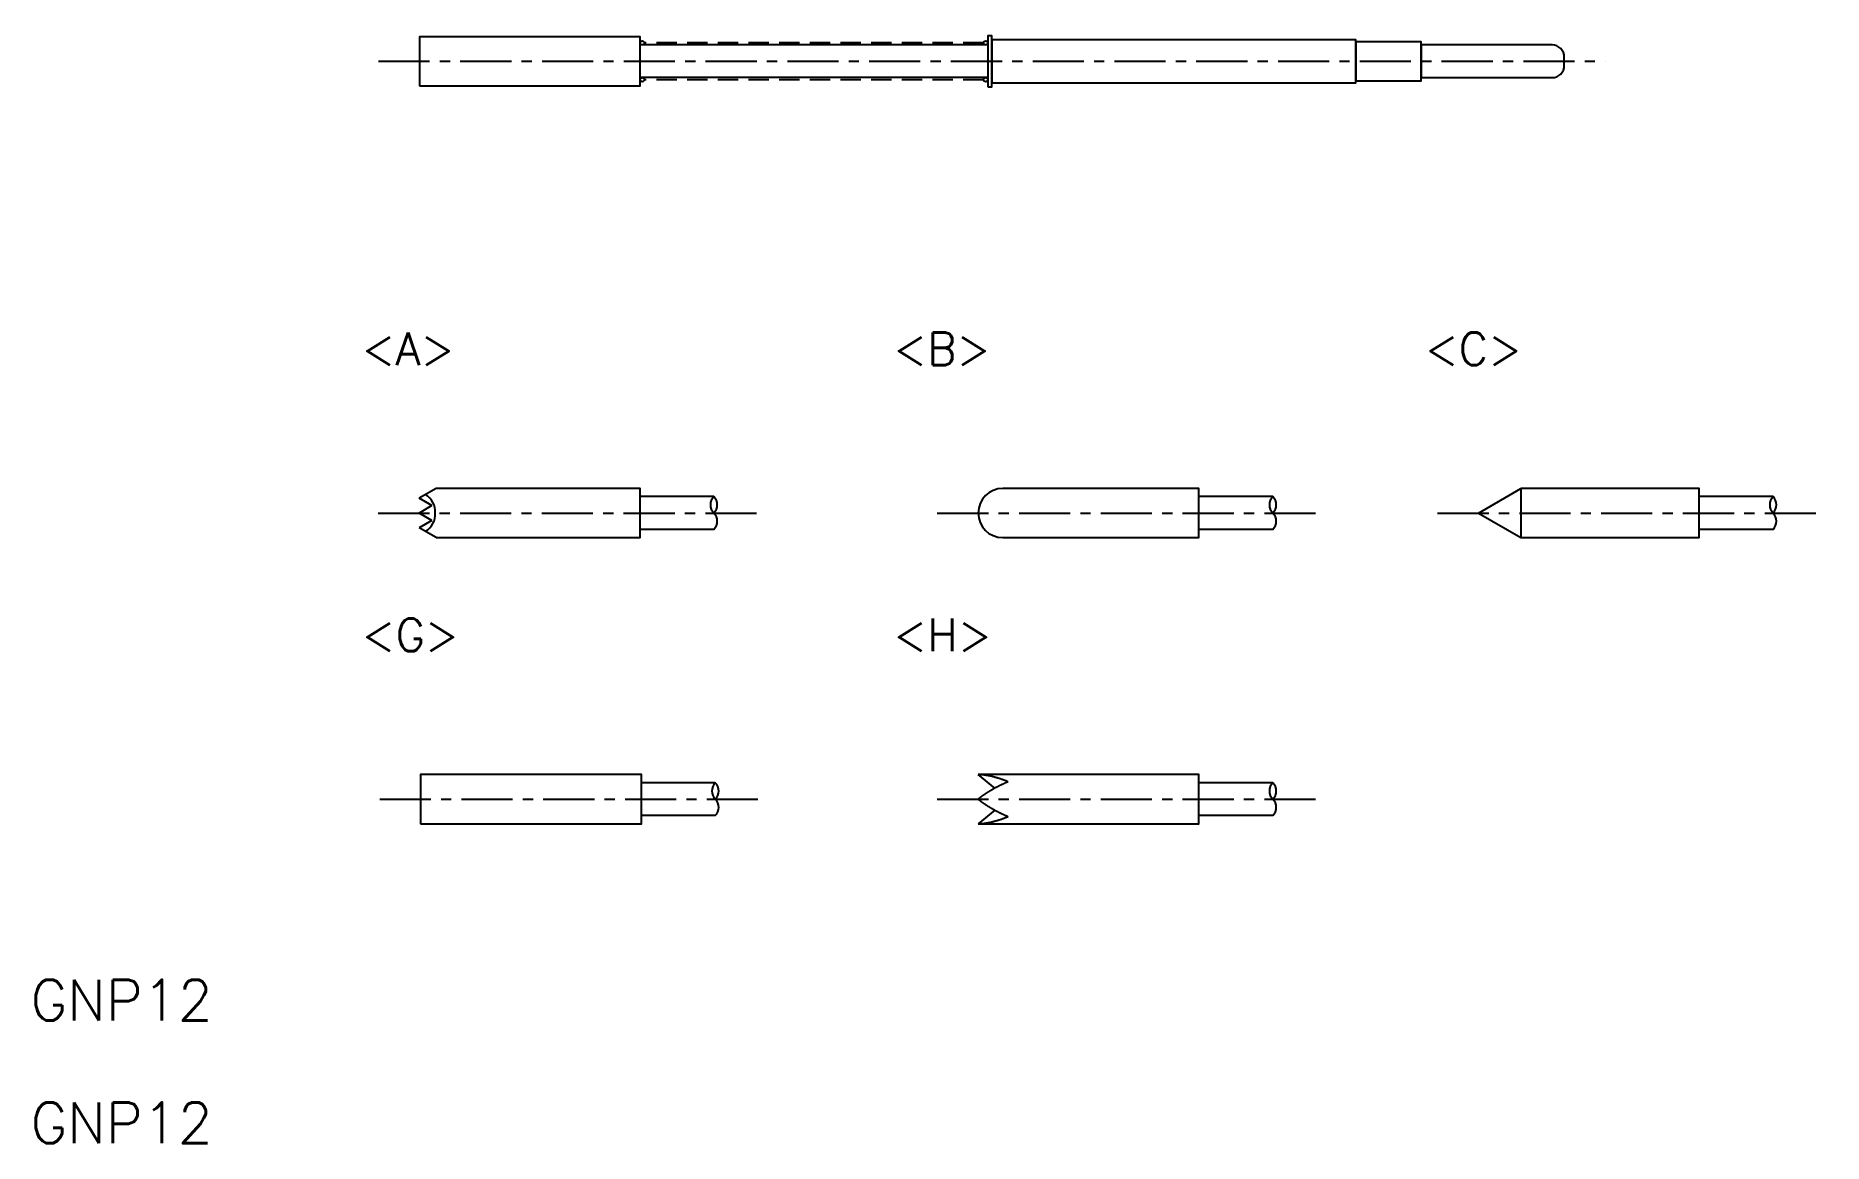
# Model space of a CAD drawing. Extents: x 41.5 to 85.2, y -65.8 to -38.7.
import ezdxf
from ezdxf.enums import TextEntityAlignment as Align

# ---------------------------------------------------------------- set-up
doc = ezdxf.new("R2010")
doc.units = 0
doc.linetypes.add('CENTER', pattern=[2, 1.25, -0.25, 0.25, -0.25])
doc.linetypes.add('DASHED', pattern=[0.75, 0.5, -0.25])
doc.layers.get('0').update_dxf_attribs({"linetype": 'CONTINUOUS'})
doc.layers.add('CENTER', color=1, linetype='CENTER')
doc.styles.get("Standard").update_dxf_attribs({"font": 'txt.shx', "bigfont": 'bigfont.shx'})

msp = doc.modelspace()

# ---------------------------------------------------------------- linework, layer by layer
at = {"color": 7, "linetype": 'CONTINUOUS'}
for p, q in [((64.755, -38.92), (56.255, -38.92)), ((64.755, -39.72), (56.255, -39.72)), ((51.266, -49.769), (50.851, -50.009)), ((76.756, -50.369), (77.795, -49.769)), ((51.162, -50.189), (50.851, -50.009)), ((51.162, -50.189), (50.851, -50.369)), ((58.056, -49.969), (56.251, -49.969)), ((71.727, -49.969), (69.921, -49.969)), ((83.961, -49.969), (82.156, -49.969)), ((51.162, -50.549), (50.851, -50.369)), ((51.162, -50.549), (50.851, -50.729)), ((76.756, -50.369), (77.795, -50.969)), ((51.266, -50.969), (50.851, -50.729)), ((58.056, -50.769), (56.251, -50.769)), ((71.727, -50.769), (69.921, -50.769)), ((83.961, -50.769), (82.156, -50.769)), ((58.092, -56.969), (56.286, -56.969)), ((71.727, -56.969), (69.921, -56.969)), ((58.092, -57.769), (56.286, -57.769)), ((71.727, -57.769), (69.921, -57.769))]:
    msp.add_line(p, q, dxfattribs=at)
msp.add_line((77.795, -49.769), (77.795, -50.969))
at = {"color": 7, "linetype": 'CONTINUOUS', "extrusion": (-0.5, -0.612372, -0.612372)}
msp.add_line((64.927, -57.1, -0.6), (64.521, -56.769, -0.6), dxfattribs=at)
at = {"color": 7, "linetype": 'CONTINUOUS', "extrusion": (-0.5, 0.612372, -0.612372)}
msp.add_line((64.927, -57.637, -0.6), (64.521, -57.969, -0.6), dxfattribs=at)
for points in [[(50.855, -39.92), (56.255, -39.92), (56.255, -38.72), (50.855, -38.72)], [(64.755, -39.945), (64.855, -39.945), (64.855, -38.695), (64.755, -38.695)], [(64.855, -39.845), (73.755, -39.845), (73.755, -38.795), (64.855, -38.795)], [(73.755, -39.795), (75.355, -39.795), (75.355, -38.845), (73.755, -38.845)], [(50.886, -57.969), (56.286, -57.969), (56.286, -56.769), (50.886, -56.769)]]:
    msp.add_lwpolyline(points, close=True)
msp.add_lwpolyline([(75.355, -39.72), (78.555, -39.72, 0.414214), (78.855, -39.42), (78.855, -39.22, 0.414214), (78.555, -38.92), (75.355, -38.92)], format="xyb", close=True)
for points in [[(51.266, -50.969), (56.251, -50.969), (56.251, -49.769), (51.266, -49.769)], [(65.121, -50.969), (69.921, -50.969), (69.921, -49.769), (65.121, -49.769)], [(77.795, -50.969), (82.156, -50.969), (82.156, -49.769), (77.795, -49.769)], [(64.521, -57.969), (69.921, -57.969), (69.921, -56.769), (64.521, -56.769)]]:
    msp.add_lwpolyline(points)
at = {"color": 7, "linetype": 'CONTINUOUS'}
for points in [[(65.256, -56.944, -1.024), (65.247, -56.941, -1.021), (65.238, -56.937, -1.017), (65.229, -56.933, -1.013), (65.22, -56.93, -1.009), (65.211, -56.926, -1.006), (65.202, -56.923, -1.002), (65.193, -56.919, -0.998), (65.184, -56.916, -0.994), (65.176, -56.913, -0.99), (65.166, -56.909, -0.986), (65.157, -56.906, -0.982), (65.148, -56.903, -0.978), (65.14, -56.899, -0.974), (65.131, -56.896, -0.97), (65.121, -56.893, -0.966), (65.112, -56.89, -0.962), (65.104, -56.887, -0.958), (65.095, -56.884, -0.953), (65.086, -56.881, -0.949), (65.077, -56.878, -0.945), (65.068, -56.875, -0.941), (65.06, -56.872, -0.936), (65.051, -56.869, -0.932), (65.042, -56.866, -0.928), (65.033, -56.863, -0.923), (65.024, -56.86, -0.919), (65.016, -56.858, -0.915), (65.007, -56.855, -0.91), (64.998, -56.852, -0.906), (64.989, -56.85, -0.901), (64.98, -56.847, -0.897), (64.972, -56.845, -0.892), (64.964, -56.842, -0.888), (64.955, -56.84, -0.883), (64.946, -56.837, -0.878), (64.938, -56.835, -0.874), (64.929, -56.832, -0.869), (64.92, -56.83, -0.865), (64.912, -56.828, -0.86), (64.904, -56.826, -0.855), (64.895, -56.823, -0.851), (64.887, -56.821, -0.846), (64.878, -56.819, -0.841), (64.87, -56.817, -0.836), (64.862, -56.815, -0.832), (64.853, -56.813, -0.827), (64.845, -56.811, -0.822), (64.837, -56.809, -0.817), (64.828, -56.807, -0.812), (64.82, -56.806, -0.807), (64.812, -56.804, -0.803), (64.804, -56.802, -0.798), (64.796, -56.8, -0.793), (64.788, -56.799, -0.788), (64.78, -56.797, -0.783), (64.772, -56.796, -0.778), (64.764, -56.794, -0.773), (64.756, -56.793, -0.768), (64.748, -56.791, -0.763), (64.74, -56.79, -0.758), (64.732, -56.788, -0.753), (64.725, -56.787, -0.748), (64.717, -56.786, -0.743), (64.71, -56.785, -0.738), (64.702, -56.783, -0.733), (64.695, -56.782, -0.728), (64.687, -56.781, -0.723), (64.68, -56.78, -0.718), (64.672, -56.779, -0.712), (64.664, -56.778, -0.707), (64.657, -56.777, -0.702), (64.65, -56.777, -0.697), (64.643, -56.776, -0.692), (64.636, -56.775, -0.687), (64.628, -56.774, -0.682), (64.621, -56.773, -0.677), (64.614, -56.773, -0.671), (64.607, -56.772, -0.666), (64.6, -56.772, -0.661), (64.593, -56.771, -0.656), (64.586, -56.771, -0.651), (64.579, -56.77, -0.646), (64.572, -56.77, -0.64), (64.566, -56.77, -0.635), (64.559, -56.769, -0.63), (64.552, -56.769, -0.625), (64.546, -56.769, -0.62), (64.539, -56.769, -0.615), (64.532, -56.769, -0.609), (64.526, -56.769, -0.604), (64.521, -56.769, -0.6)], [(65.256, -56.944, -0.176), (65.247, -56.948, -0.172), (65.238, -56.952, -0.168), (65.229, -56.955, -0.165), (65.22, -56.959, -0.161), (65.211, -56.963, -0.158), (65.202, -56.967, -0.154), (65.193, -56.971, -0.151), (65.184, -56.975, -0.147), (65.176, -56.979, -0.144), (65.166, -56.983, -0.141), (65.157, -56.987, -0.137), (65.148, -56.991, -0.134), (65.14, -56.995, -0.131), (65.131, -56.999, -0.128), (65.121, -57.003, -0.124), (65.112, -57.007, -0.121), (65.104, -57.011, -0.118), (65.095, -57.015, -0.115), (65.086, -57.019, -0.112), (65.077, -57.024, -0.109), (65.068, -57.028, -0.106), (65.06, -57.032, -0.103), (65.051, -57.037, -0.1), (65.042, -57.041, -0.097), (65.033, -57.045, -0.095), (65.024, -57.05, -0.092), (65.016, -57.054, -0.089), (65.007, -57.058, -0.086), (64.998, -57.063, -0.084), (64.989, -57.067, -0.081), (64.98, -57.072, -0.078), (64.972, -57.076, -0.076), (64.964, -57.081, -0.073), (64.955, -57.086, -0.071), (64.946, -57.09, -0.069), (64.938, -57.095, -0.066), (64.929, -57.099, -0.064), (64.92, -57.104, -0.061), (64.912, -57.109, -0.059), (64.904, -57.113, -0.057), (64.895, -57.118, -0.055), (64.887, -57.123, -0.053), (64.878, -57.128, -0.051), (64.87, -57.132, -0.048), (64.862, -57.137, -0.046), (64.853, -57.142, -0.044), (64.845, -57.147, -0.043), (64.837, -57.151, -0.041), (64.828, -57.156, -0.039), (64.82, -57.161, -0.037), (64.812, -57.166, -0.035), (64.804, -57.171, -0.033), (64.796, -57.176, -0.032), (64.788, -57.181, -0.03), (64.78, -57.186, -0.029), (64.772, -57.191, -0.027), (64.764, -57.196, -0.025), (64.756, -57.201, -0.024), (64.748, -57.206, -0.023), (64.74, -57.211, -0.021), (64.732, -57.216, -0.02), (64.725, -57.221, -0.019), (64.717, -57.226, -0.017), (64.71, -57.231, -0.016), (64.702, -57.236, -0.015), (64.695, -57.241, -0.014), (64.687, -57.246, -0.013), (64.68, -57.251, -0.012), (64.672, -57.256, -0.011), (64.664, -57.261, -0.01), (64.657, -57.266, -0.009), (64.65, -57.271, -0.008), (64.643, -57.277, -0.007), (64.636, -57.282, -0.006), (64.628, -57.287, -0.006), (64.621, -57.292, -0.005), (64.614, -57.297, -0.004), (64.607, -57.302, -0.004), (64.6, -57.307, -0.003), (64.593, -57.313, -0.003), (64.586, -57.318, -0.002), (64.579, -57.323, -0.002), (64.572, -57.328, -0.001), (64.566, -57.333, -0.001), (64.559, -57.339, -0.001), (64.552, -57.344, -0.001), (64.546, -57.349, 0), (64.539, -57.354, 0), (64.532, -57.359, 0), (64.526, -57.364, 0), (64.521, -57.369, 0)], [(64.521, -57.369, 0), (64.526, -57.373, 0), (64.532, -57.378, 0), (64.539, -57.383, 0), (64.546, -57.388, 0), (64.552, -57.393, -0.001), (64.559, -57.399, -0.001), (64.566, -57.404, -0.001), (64.572, -57.409, -0.001), (64.579, -57.414, -0.002), (64.586, -57.419, -0.002), (64.593, -57.425, -0.003), (64.6, -57.43, -0.003), (64.607, -57.435, -0.004), (64.614, -57.44, -0.004), (64.621, -57.445, -0.005), (64.628, -57.45, -0.006), (64.636, -57.455, -0.006), (64.643, -57.461, -0.007), (64.65, -57.466, -0.008), (64.657, -57.471, -0.009), (64.664, -57.476, -0.01), (64.672, -57.481, -0.011), (64.68, -57.486, -0.012), (64.687, -57.491, -0.013), (64.695, -57.496, -0.014), (64.702, -57.501, -0.015), (64.71, -57.506, -0.016), (64.717, -57.511, -0.017), (64.725, -57.517, -0.019), (64.732, -57.522, -0.02), (64.74, -57.527, -0.021), (64.748, -57.532, -0.023), (64.756, -57.537, -0.024), (64.764, -57.542, -0.025), (64.772, -57.547, -0.027), (64.78, -57.551, -0.029), (64.788, -57.556, -0.03), (64.796, -57.561, -0.032), (64.804, -57.566, -0.033), (64.812, -57.571, -0.035), (64.82, -57.576, -0.037), (64.828, -57.581, -0.039), (64.837, -57.586, -0.041), (64.845, -57.591, -0.043), (64.853, -57.595, -0.044), (64.862, -57.6, -0.046), (64.87, -57.605, -0.048), (64.878, -57.61, -0.051), (64.887, -57.614, -0.053), (64.895, -57.619, -0.055), (64.904, -57.624, -0.057), (64.912, -57.629, -0.059), (64.92, -57.633, -0.061), (64.929, -57.638, -0.064), (64.938, -57.642, -0.066), (64.946, -57.647, -0.069), (64.955, -57.652, -0.071), (64.964, -57.656, -0.073), (64.972, -57.661, -0.076), (64.98, -57.665, -0.078), (64.989, -57.67, -0.081), (64.998, -57.674, -0.084), (65.007, -57.679, -0.086), (65.016, -57.683, -0.089), (65.024, -57.688, -0.092), (65.033, -57.692, -0.095), (65.042, -57.696, -0.097), (65.051, -57.701, -0.1), (65.06, -57.705, -0.103), (65.068, -57.709, -0.106), (65.077, -57.713, -0.109), (65.086, -57.718, -0.112), (65.095, -57.722, -0.115), (65.104, -57.726, -0.118), (65.112, -57.73, -0.121), (65.121, -57.734, -0.124), (65.131, -57.739, -0.128), (65.14, -57.743, -0.131), (65.148, -57.747, -0.134), (65.157, -57.751, -0.137), (65.166, -57.755, -0.141), (65.176, -57.759, -0.144), (65.184, -57.763, -0.147), (65.193, -57.766, -0.151), (65.202, -57.77, -0.154), (65.211, -57.774, -0.158), (65.22, -57.778, -0.161), (65.229, -57.782, -0.165), (65.238, -57.785, -0.168), (65.247, -57.789, -0.172), (65.256, -57.793, -0.176)], [(64.521, -57.969, -0.6), (64.526, -57.969, -0.604), (64.532, -57.969, -0.609), (64.539, -57.968, -0.615), (64.546, -57.968, -0.62), (64.552, -57.968, -0.625), (64.559, -57.968, -0.63), (64.566, -57.968, -0.635), (64.572, -57.967, -0.64), (64.579, -57.967, -0.646), (64.586, -57.966, -0.651), (64.593, -57.966, -0.656), (64.6, -57.965, -0.661), (64.607, -57.965, -0.666), (64.614, -57.964, -0.671), (64.621, -57.964, -0.677), (64.628, -57.963, -0.682), (64.636, -57.962, -0.687), (64.643, -57.961, -0.692), (64.65, -57.961, -0.697), (64.657, -57.96, -0.702), (64.664, -57.959, -0.707), (64.672, -57.958, -0.712), (64.68, -57.957, -0.718), (64.687, -57.956, -0.723), (64.695, -57.955, -0.728), (64.702, -57.954, -0.733), (64.71, -57.953, -0.738), (64.717, -57.951, -0.743), (64.725, -57.95, -0.748), (64.732, -57.949, -0.753), (64.74, -57.947, -0.758), (64.748, -57.946, -0.763), (64.756, -57.945, -0.768), (64.764, -57.943, -0.773), (64.772, -57.942, -0.778), (64.78, -57.94, -0.783), (64.788, -57.938, -0.788), (64.796, -57.937, -0.793), (64.804, -57.935, -0.798), (64.812, -57.933, -0.803), (64.82, -57.932, -0.807), (64.828, -57.93, -0.812), (64.837, -57.928, -0.817), (64.845, -57.926, -0.822), (64.853, -57.924, -0.827), (64.862, -57.922, -0.832), (64.87, -57.92, -0.836), (64.878, -57.918, -0.841), (64.887, -57.916, -0.846), (64.895, -57.914, -0.851), (64.904, -57.912, -0.855), (64.912, -57.909, -0.86), (64.92, -57.907, -0.865), (64.929, -57.905, -0.869), (64.938, -57.902, -0.874), (64.946, -57.9, -0.878), (64.955, -57.898, -0.883), (64.964, -57.895, -0.888), (64.972, -57.893, -0.892), (64.98, -57.89, -0.897), (64.989, -57.888, -0.901), (64.998, -57.885, -0.906), (65.007, -57.882, -0.91), (65.016, -57.88, -0.915), (65.024, -57.877, -0.919), (65.033, -57.874, -0.923), (65.042, -57.871, -0.928), (65.051, -57.868, -0.932), (65.06, -57.865, -0.936), (65.068, -57.863, -0.941), (65.077, -57.86, -0.945), (65.086, -57.857, -0.949), (65.095, -57.854, -0.953), (65.104, -57.85, -0.958), (65.112, -57.847, -0.962), (65.121, -57.844, -0.966), (65.131, -57.841, -0.97), (65.14, -57.838, -0.974), (65.148, -57.835, -0.978), (65.157, -57.831, -0.982), (65.166, -57.828, -0.986), (65.176, -57.825, -0.99), (65.184, -57.821, -0.994), (65.193, -57.818, -0.998), (65.202, -57.814, -1.002), (65.211, -57.811, -1.006), (65.22, -57.807, -1.009), (65.229, -57.804, -1.013), (65.238, -57.8, -1.017), (65.247, -57.797, -1.021), (65.256, -57.793, -1.024)]]:
    msp.add_polyline3d(points, dxfattribs=at)
for centre in [(56.305, -38.87), (64.705, -38.87), (56.305, -39.77), (64.705, -39.77)]:
    msp.add_circle(centre, 0.05, dxfattribs=at)
for centre, radius, start, end in [((65.121, -50.369), 0.6, 90, 270), ((58.253, -50.169), 0.28, 134.4649, 225.5351), ((57.86, -50.169), 0.28, 314.4649, 45.5351), ((71.923, -50.169), 0.28, 134.4649, 225.5351), ((71.53, -50.169), 0.28, 314.4649, 45.5351), ((84.158, -50.169), 0.28, 134.4649, 225.5351), ((83.765, -50.169), 0.28, 314.4649, 45.5351), ((57.86, -50.569), 0.28, 314.4649, 45.5351), ((71.53, -50.569), 0.28, 314.4649, 45.5351), ((83.765, -50.569), 0.28, 314.4649, 45.5351), ((58.288, -57.169), 0.28, 134.4649, 225.5351), ((57.895, -57.169), 0.28, 314.4649, 45.5351), ((71.923, -57.169), 0.28, 134.4649, 225.5351), ((71.53, -57.169), 0.28, 314.4649, 45.5351), ((57.895, -57.569), 0.28, 314.4649, 45.5351), ((71.53, -57.569), 0.28, 314.4649, 45.5351)]:
    msp.add_arc(centre, radius, start, end)
for centre, start, end in [((50.766, -50.333), 355.722, 59.9381), ((50.766, -50.404), 300.0619, 4.278)]:
    msp.add_arc(centre, 0.478, start, end, dxfattribs=at)
at = {"layer": 'CENTER', "color": 3, "linetype": 'DASHED'}
for p, q in [((64.655, -38.87), (56.355, -38.87)), ((64.655, -39.77), (56.355, -39.77))]:
    msp.add_line(p, q, dxfattribs=at)
at = {"layer": 'CENTER', "color": 1, "linetype": 'CENTER'}
for p, q in [((49.855, -39.32), (79.855, -39.32)), ((49.851, -50.369), (59.282, -50.369)), ((63.521, -50.369), (72.952, -50.369)), ((75.756, -50.369), (85.187, -50.369)), ((49.886, -57.369), (59.317, -57.369)), ((63.521, -57.369), (72.952, -57.369))]:
    msp.add_line(p, q, dxfattribs=at)

# ---------------------------------------------------------------- texts
at = {"color": 7, "linetype": 'CONTINUOUS'}
for s, p in [('<A>', (49.448, -46.351)), ('<B>', (62.448, -46.351)), ('<C>', (75.448, -46.351)), ('<G>', (49.448, -53.351)), ('<H>', (62.448, -53.351))]:
    msp.add_text(s, height=0.8, dxfattribs=at).set_placement(p, align=Align.MIDDLE_LEFT)
for p in [(41.345, -62.785), (41.345, -65.785)]:
    msp.add_text('GNP12', height=1, dxfattribs=at).set_placement(p)

doc.saveas('drawing.dxf')
